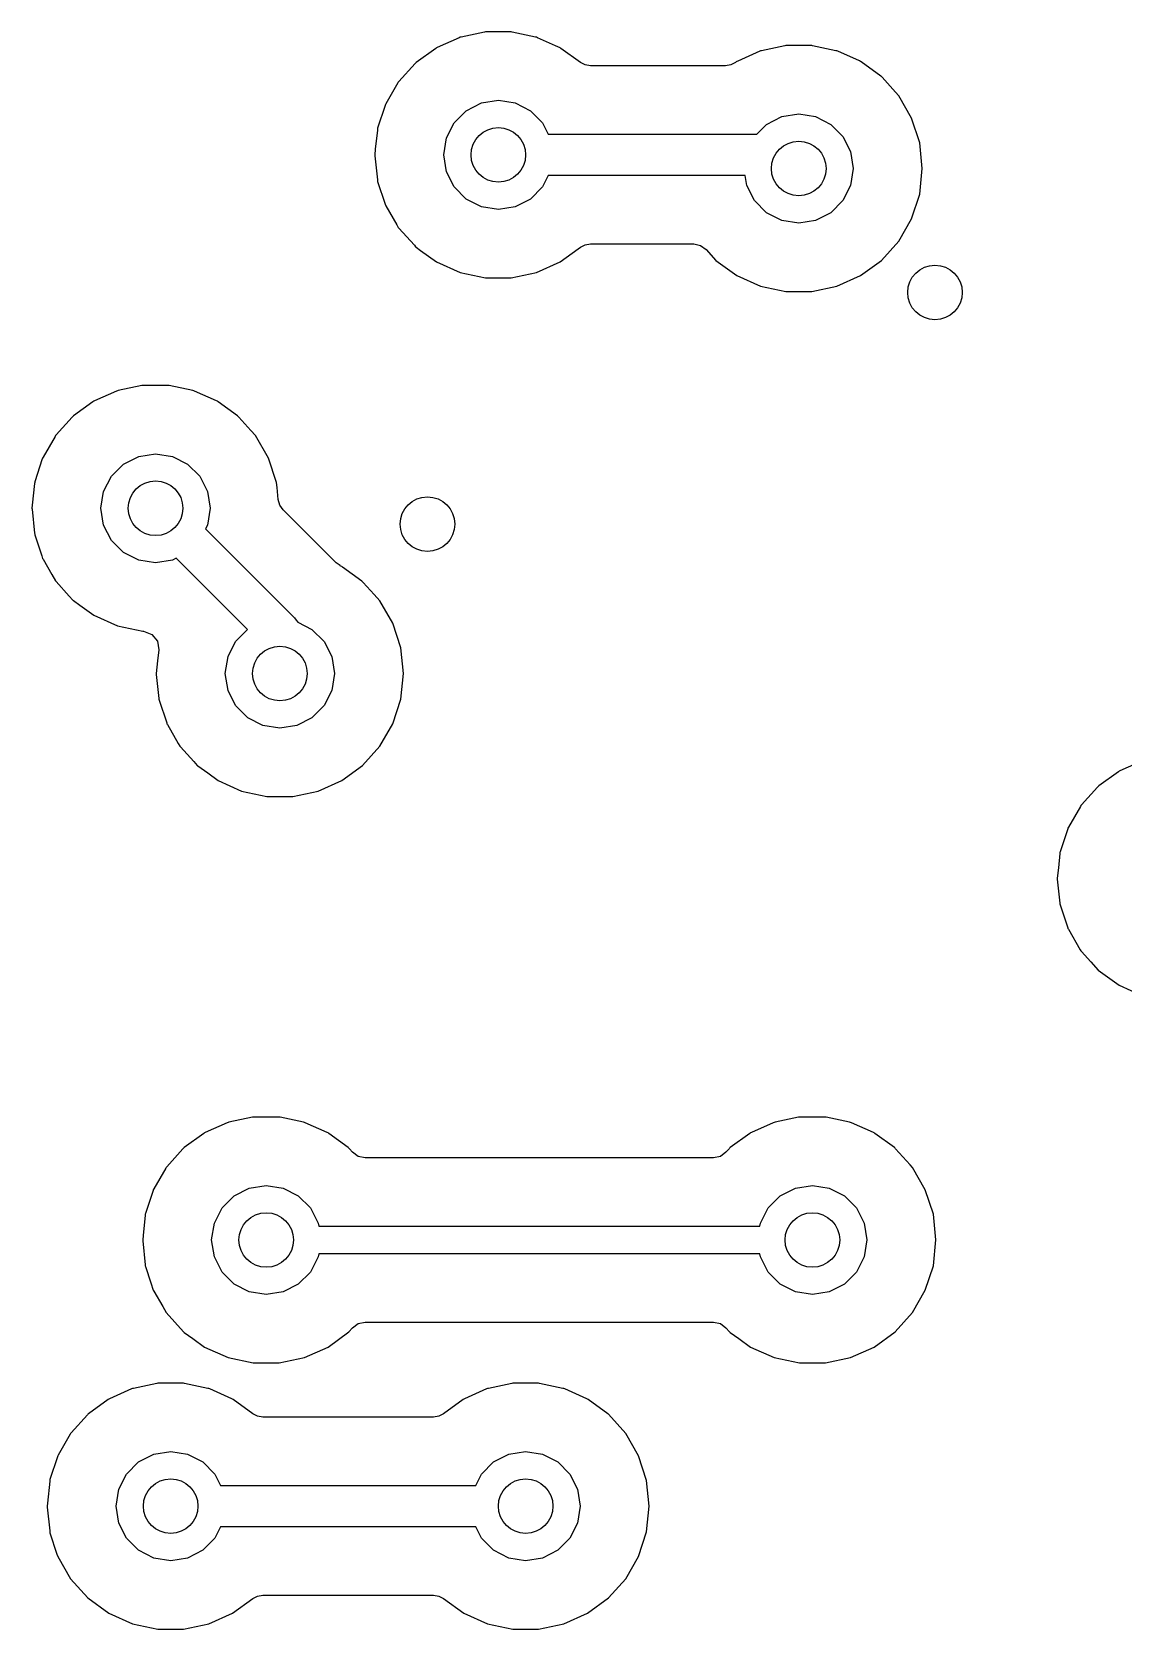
# Model space of a CAD drawing. Extents: x 98 to 198, y -146.7 to -46.7.
# Drawn here: x 126.28 to 134.28, y -95.6 to -83.9 of the extents above; entities that cross this region are included whole.
import ezdxf

# ---------------------------------------------------------------- set-up
doc = ezdxf.new("R2010")
doc.units = 0
doc.layers.add('BLACK', color=7, linetype='CONTINUOUS')

msp = doc.modelspace()

# ---------------------------------------------------------------- linework, layer by layer
at = {"layer": 'BLACK', "linetype": 'CONTINUOUS'}
for p, q in [((129.414, -83.9415), (129.253, -84.0132)), ((129.42, -83.9389), (129.414, -83.9415)), ((129.414, -83.9415), (129.414, -83.9415)), ((129.427, -83.9375), (129.42, -83.9389)), ((129.599, -83.9009), (129.427, -83.9375)), ((129.427, -83.9375), (129.427, -83.9375)), ((129.605, -83.8995), (129.599, -83.9009)), ((129.599, -83.9009), (129.599, -83.9009)), ((129.795, -83.8995), (129.605, -83.8995)), ((129.801, -83.9009), (129.795, -83.8995)), ((129.973, -83.9375), (129.801, -83.9009)), ((129.801, -83.9009), (129.801, -83.9009)), ((129.98, -83.9389), (129.973, -83.9375)), ((129.973, -83.9375), (129.973, -83.9375)), ((129.986, -83.9415), (129.98, -83.9389)), ((130.119, -84.0009), (129.986, -83.9415)), ((129.986, -83.9415), (129.986, -83.9415)), ((130.153, -84.0158), (130.119, -84.0009)), ((131.799, -84.0009), (131.627, -84.0375)), ((131.805, -83.9995), (131.799, -84.0009)), ((131.799, -84.0009), (131.799, -84.0009)), ((131.995, -83.9995), (131.805, -83.9995)), ((132.001, -84.0009), (131.995, -83.9995)), ((132.173, -84.0375), (132.001, -84.0009)), ((132.001, -84.0009), (132.001, -84.0009)), ((129.094, -84.1271), (129.09, -84.1319)), ((129.099, -84.1233), (129.094, -84.1271)), ((129.242, -84.0197), (129.099, -84.1233)), ((129.099, -84.1233), (129.099, -84.1233)), ((129.247, -84.0158), (129.242, -84.0197)), ((129.242, -84.0197), (129.242, -84.0197)), ((129.253, -84.0132), (129.247, -84.0158)), ((129.253, -84.0132), (129.253, -84.0132)), ((130.158, -84.0197), (130.153, -84.0158)), ((130.301, -84.1234), (130.158, -84.0197)), ((130.158, -84.0197), (130.158, -84.0197)), ((130.335, -84.141), (130.301, -84.1234)), ((131.437, -84.1234), (131.402, -84.141)), ((131.442, -84.1197), (131.437, -84.1234)), ((131.447, -84.1158), (131.442, -84.1197)), ((131.442, -84.1197), (131.442, -84.1197)), ((131.453, -84.1132), (131.447, -84.1158)), ((131.614, -84.0415), (131.453, -84.1132)), ((131.453, -84.1132), (131.453, -84.1132)), ((131.62, -84.0389), (131.614, -84.0415)), ((131.614, -84.0415), (131.614, -84.0415)), ((131.627, -84.0375), (131.62, -84.0389)), ((131.627, -84.0375), (131.627, -84.0375)), ((132.18, -84.0389), (132.173, -84.0375)), ((132.173, -84.0375), (132.173, -84.0375)), ((132.186, -84.0415), (132.18, -84.0389)), ((132.344, -84.1118), (132.186, -84.0415)), ((132.186, -84.0415), (132.186, -84.0415)), ((132.353, -84.1158), (132.344, -84.1118)), ((132.358, -84.1197), (132.353, -84.1158)), ((132.501, -84.2233), (132.358, -84.1197)), ((132.358, -84.1197), (132.358, -84.1197)), ((129.09, -84.1319), (128.972, -84.263)), ((129.09, -84.1319), (129.09, -84.1319)), ((130.374, -84.1471), (130.335, -84.141)), ((131.364, -84.1471), (130.374, -84.1471)), ((131.402, -84.141), (131.364, -84.1471)), ((132.506, -84.2271), (132.501, -84.2233)), ((132.501, -84.2233), (132.501, -84.2233)), ((132.51, -84.2319), (132.506, -84.2271)), ((132.609, -84.3417), (132.51, -84.2319)), ((132.51, -84.2319), (132.51, -84.2319)), ((128.964, -84.2734), (128.876, -84.4261)), ((128.967, -84.2678), (128.964, -84.2734)), ((128.964, -84.2734), (128.964, -84.2734)), ((128.972, -84.263), (128.967, -84.2678)), ((128.972, -84.263), (128.972, -84.263)), ((132.633, -84.3678), (132.609, -84.3417)), ((128.871, -84.4379), (128.816, -84.6056)), ((128.873, -84.4317), (128.871, -84.4379)), ((128.871, -84.4379), (128.871, -84.4379)), ((128.876, -84.4261), (128.873, -84.4317)), ((128.876, -84.4261), (128.876, -84.4261)), ((129.376, -84.5649), (129.465, -84.4764)), ((129.465, -84.4764), (129.576, -84.4196)), ((129.576, -84.4196), (129.7, -84.4)), ((129.7, -84.4), (129.824, -84.4196)), ((129.824, -84.4196), (129.935, -84.4764)), ((129.935, -84.4764), (130.024, -84.5649)), ((132.727, -84.5317), (132.633, -84.3678)), ((129.32, -84.6764), (129.376, -84.5649)), ((130.024, -84.5649), (130.066, -84.6476)), ((131.594, -84.6476), (131.665, -84.5764)), ((131.665, -84.5764), (131.776, -84.5196)), ((131.776, -84.5196), (131.9, -84.5)), ((131.9, -84.5), (132.024, -84.5196)), ((132.024, -84.5196), (132.135, -84.5764)), ((132.135, -84.5764), (132.224, -84.6649)), ((132.786, -84.7117), (132.727, -84.5317)), ((128.814, -84.6182), (128.799, -84.7583)), ((128.816, -84.6056), (128.814, -84.6117)), ((128.814, -84.6117), (128.814, -84.6182)), ((128.814, -84.6182), (128.814, -84.6182)), ((128.816, -84.6056), (128.816, -84.6056)), ((129.3, -84.8), (129.32, -84.6764)), ((130.066, -84.6476), (131.594, -84.6476)), ((132.224, -84.6649), (132.28, -84.7764)), ((132.805, -84.9), (132.786, -84.7117)), ((128.799, -84.7583), (128.795, -84.8)), ((128.795, -84.8), (128.795, -84.8065)), ((128.795, -84.8065), (128.814, -84.9818)), ((129.32, -84.9236), (129.3, -84.8)), ((132.28, -84.7764), (132.3, -84.9)), ((129.376, -85.0351), (129.32, -84.9236)), ((132.3, -84.9), (132.28, -85.0236)), ((132.786, -85.0883), (132.805, -84.9)), ((128.814, -84.9818), (128.814, -84.9818)), ((128.814, -84.9818), (128.814, -84.9883)), ((128.814, -84.9883), (128.816, -84.9944)), ((128.816, -84.9944), (128.816, -84.9944)), ((128.816, -84.9944), (128.871, -85.1621)), ((129.465, -85.1236), (129.376, -85.0351)), ((130.024, -85.0351), (129.935, -85.1236)), ((130.066, -84.9524), (130.024, -85.0351)), ((131.508, -84.9524), (130.066, -84.9524)), ((131.52, -85.0236), (131.508, -84.9524)), ((131.576, -85.1351), (131.52, -85.0236)), ((132.28, -85.0236), (132.224, -85.1351)), ((128.871, -85.1621), (128.873, -85.1683)), ((128.873, -85.1683), (128.876, -85.1739)), ((128.876, -85.1739), (128.876, -85.1739)), ((128.876, -85.1739), (128.956, -85.3117)), ((129.576, -85.1804), (129.465, -85.1236)), ((129.7, -85.2), (129.576, -85.1804)), ((129.824, -85.1804), (129.7, -85.2)), ((129.935, -85.1236), (129.824, -85.1804)), ((131.665, -85.2236), (131.576, -85.1351)), ((132.224, -85.1351), (132.135, -85.2236)), ((132.727, -85.2683), (132.786, -85.0883)), ((131.776, -85.2804), (131.665, -85.2236)), ((131.9, -85.3), (131.776, -85.2804)), ((132.024, -85.2804), (131.9, -85.3)), ((132.135, -85.2236), (132.024, -85.2804)), ((132.633, -85.4322), (132.727, -85.2683)), ((128.956, -85.3117), (128.967, -85.3322)), ((128.967, -85.3322), (128.972, -85.337)), ((128.972, -85.337), (128.972, -85.337)), ((128.972, -85.337), (129.085, -85.4625)), ((129.085, -85.4625), (129.094, -85.4729)), ((129.094, -85.4729), (129.099, -85.4767)), ((129.099, -85.4767), (129.099, -85.4767)), ((129.099, -85.4767), (129.131, -85.5)), ((129.131, -85.5), (129.247, -85.5842)), ((130.153, -85.5842), (130.285, -85.4883)), ((130.285, -85.4883), (130.301, -85.4766)), ((130.301, -85.4766), (130.335, -85.459)), ((130.335, -85.459), (130.374, -85.4529)), ((130.374, -85.4529), (131.131, -85.4529)), ((131.131, -85.4529), (131.181, -85.4636)), ((131.181, -85.4636), (131.223, -85.4939)), ((131.223, -85.4939), (131.294, -85.5729)), ((132.506, -85.5729), (132.633, -85.4322)), ((129.247, -85.5842), (129.42, -85.6611)), ((129.98, -85.6611), (130.153, -85.5842)), ((131.294, -85.5729), (131.447, -85.6842)), ((132.353, -85.6842), (132.506, -85.5729)), ((129.42, -85.6611), (129.605, -85.7005)), ((129.605, -85.7005), (129.788, -85.7005)), ((129.788, -85.7005), (129.795, -85.7005)), ((129.795, -85.7005), (129.98, -85.6611)), ((131.447, -85.6842), (131.62, -85.7611)), ((131.62, -85.7611), (131.805, -85.8005)), ((131.995, -85.8005), (132.18, -85.7611)), ((132.18, -85.7611), (132.353, -85.6842)), ((131.805, -85.8005), (131.988, -85.8005)), ((131.988, -85.8005), (131.995, -85.8005)), ((126.904, -86.5309), (126.743, -86.6026)), ((126.91, -86.5282), (126.904, -86.5309)), ((126.904, -86.5309), (126.904, -86.5309)), ((126.916, -86.5269), (126.91, -86.5282)), ((127.088, -86.4902), (126.916, -86.5269)), ((126.916, -86.5269), (126.916, -86.5269)), ((127.095, -86.4889), (127.088, -86.4902)), ((127.088, -86.4902), (127.088, -86.4902)), ((127.284, -86.4889), (127.095, -86.4889)), ((127.29, -86.4902), (127.284, -86.4889)), ((127.463, -86.5269), (127.29, -86.4902)), ((127.29, -86.4902), (127.29, -86.4902)), ((127.469, -86.5282), (127.463, -86.5269)), ((127.463, -86.5269), (127.463, -86.5269)), ((127.475, -86.5309), (127.469, -86.5282)), ((127.636, -86.6026), (127.475, -86.5309)), ((127.475, -86.5309), (127.475, -86.5309)), ((126.731, -86.609), (126.589, -86.7126)), ((126.737, -86.6052), (126.731, -86.609)), ((126.731, -86.609), (126.731, -86.609)), ((126.743, -86.6026), (126.737, -86.6052)), ((126.743, -86.6026), (126.743, -86.6026)), ((127.642, -86.6052), (127.636, -86.6026)), ((127.647, -86.609), (127.642, -86.6052)), ((127.79, -86.7126), (127.647, -86.609)), ((127.647, -86.609), (127.647, -86.609)), ((126.579, -86.7213), (126.461, -86.8523)), ((126.583, -86.7165), (126.579, -86.7213)), ((126.579, -86.7213), (126.579, -86.7213)), ((126.589, -86.7126), (126.583, -86.7165)), ((126.589, -86.7126), (126.589, -86.7126)), ((127.795, -86.7165), (127.79, -86.7126)), ((127.79, -86.7126), (127.79, -86.7126)), ((127.8, -86.7213), (127.795, -86.7165)), ((127.888, -86.8197), (127.8, -86.7213)), ((127.8, -86.7213), (127.8, -86.7213)), ((127.922, -86.8571), (127.888, -86.8197)), ((126.454, -86.8628), (126.365, -87.0154)), ((126.457, -86.8571), (126.454, -86.8628)), ((126.454, -86.8628), (126.454, -86.8628)), ((126.461, -86.8523), (126.457, -86.8571)), ((126.461, -86.8523), (126.461, -86.8523)), ((128.017, -87.0211), (127.922, -86.8571)), ((126.36, -87.0272), (126.306, -87.1949)), ((126.362, -87.0211), (126.36, -87.0272)), ((126.36, -87.0272), (126.36, -87.0272)), ((126.365, -87.0154), (126.362, -87.0211)), ((126.365, -87.0154), (126.365, -87.0154)), ((126.954, -87.0657), (127.066, -87.0089)), ((127.066, -87.0089), (127.189, -86.9894)), ((127.189, -86.9894), (127.313, -87.0089)), ((127.313, -87.0089), (127.424, -87.0657)), ((128.075, -87.2011), (128.017, -87.0211)), ((126.809, -87.2657), (126.866, -87.1542)), ((126.866, -87.1542), (126.954, -87.0657)), ((127.424, -87.0657), (127.513, -87.1542)), ((127.513, -87.1542), (127.57, -87.2657)), ((126.303, -87.2076), (126.286, -87.3661)), ((126.304, -87.2011), (126.303, -87.2075)), ((126.303, -87.2075), (126.303, -87.2076)), ((126.306, -87.1949), (126.304, -87.2011)), ((126.306, -87.1949), (126.306, -87.1949)), ((126.789, -87.3894), (126.809, -87.2657)), ((127.57, -87.2657), (127.589, -87.3894)), ((128.079, -87.2379), (128.075, -87.2011)), ((128.088, -87.3257), (128.079, -87.2379)), ((126.286, -87.3661), (126.284, -87.3894)), ((126.284, -87.3894), (126.285, -87.3958)), ((126.285, -87.3958), (126.303, -87.5711)), ((126.809, -87.513), (126.789, -87.3894)), ((127.589, -87.3894), (127.57, -87.513)), ((128.1, -87.3661), (128.088, -87.3257)), ((128.124, -87.4004), (128.1, -87.3661)), ((128.512, -87.7887), (128.124, -87.4004)), ((126.866, -87.6245), (126.809, -87.513)), ((127.57, -87.513), (127.556, -87.5403)), ((126.303, -87.5711), (126.303, -87.5712)), ((126.303, -87.5712), (126.304, -87.5776)), ((126.304, -87.5776), (126.306, -87.5838)), ((126.306, -87.5838), (126.306, -87.5838)), ((126.306, -87.5838), (126.356, -87.7375)), ((126.954, -87.713), (126.866, -87.6245)), ((127.556, -87.5403), (128.208, -88.1922)), ((126.356, -87.7375), (126.362, -87.7576)), ((127.066, -87.7698), (126.954, -87.713)), ((127.34, -87.7558), (127.313, -87.7698)), ((127.863, -88.2784), (127.34, -87.7558)), ((126.362, -87.7576), (126.365, -87.7633)), ((126.365, -87.7633), (126.365, -87.7633)), ((126.365, -87.7633), (126.429, -87.8739)), ((126.429, -87.8739), (126.457, -87.9216)), ((127.189, -87.7894), (127.066, -87.7698)), ((127.313, -87.7698), (127.189, -87.7894)), ((128.542, -87.8091), (128.512, -87.7887)), ((128.541, -87.81), (128.542, -87.8091)), ((128.547, -87.8132), (128.541, -87.81)), ((128.553, -87.8158), (128.547, -87.8132)), ((128.558, -87.8197), (128.553, -87.8158)), ((128.701, -87.9233), (128.558, -87.8197)), ((128.558, -87.8197), (128.558, -87.8197)), ((126.457, -87.9216), (126.461, -87.9264)), ((126.461, -87.9264), (126.461, -87.9264)), ((126.461, -87.9264), (126.556, -88.0322)), ((128.706, -87.9271), (128.701, -87.9233)), ((128.701, -87.9233), (128.701, -87.9233)), ((128.71, -87.9319), (128.706, -87.9271)), ((128.79, -88.0201), (128.71, -87.9319)), ((128.71, -87.9319), (128.71, -87.9319)), ((126.556, -88.0322), (126.583, -88.0622)), ((126.583, -88.0622), (126.589, -88.0661)), ((126.589, -88.0661), (126.589, -88.0661)), ((126.589, -88.0661), (126.635, -88.0995)), ((126.635, -88.0995), (126.737, -88.1735)), ((128.833, -88.0678), (128.79, -88.0201)), ((128.927, -88.2317), (128.833, -88.0678)), ((126.737, -88.1735), (126.91, -88.2505)), ((128.208, -88.1922), (128.218, -88.2096)), ((128.218, -88.2096), (128.232, -88.2238)), ((128.232, -88.2238), (128.232, -88.2239)), ((128.232, -88.2239), (128.335, -88.2764)), ((126.91, -88.2505), (127.095, -88.2899)), ((127.095, -88.2899), (127.101, -88.2899)), ((127.101, -88.2899), (127.102, -88.29)), ((127.102, -88.29), (127.162, -88.313)), ((127.162, -88.313), (127.203, -88.3629)), ((127.776, -88.3649), (127.863, -88.2784)), ((128.335, -88.2764), (128.424, -88.3649)), ((128.986, -88.4117), (128.927, -88.2317)), ((127.203, -88.3629), (127.213, -88.4263)), ((127.213, -88.4263), (127.204, -88.5065)), ((127.72, -88.4764), (127.776, -88.3649)), ((128.424, -88.3649), (128.48, -88.4764)), ((129.005, -88.6), (128.986, -88.4117)), ((127.204, -88.5065), (127.195, -88.6)), ((127.7, -88.6), (127.72, -88.4764)), ((128.48, -88.4764), (128.5, -88.6)), ((127.195, -88.6), (127.195, -88.6065)), ((127.195, -88.6065), (127.214, -88.7818)), ((127.72, -88.7236), (127.7, -88.6)), ((128.5, -88.6), (128.48, -88.7236)), ((128.986, -88.7883), (129.005, -88.6)), ((127.214, -88.7818), (127.214, -88.7818)), ((127.214, -88.7818), (127.214, -88.7883)), ((127.214, -88.7883), (127.216, -88.7944)), ((127.216, -88.7944), (127.216, -88.7944)), ((127.216, -88.7944), (127.271, -88.9621)), ((127.776, -88.8351), (127.72, -88.7236)), ((128.48, -88.7236), (128.424, -88.8351)), ((128.927, -88.9683), (128.986, -88.7883)), ((127.865, -88.9236), (127.776, -88.8351)), ((127.976, -88.9804), (127.865, -88.9236)), ((128.335, -88.9236), (128.224, -88.9804)), ((128.424, -88.8351), (128.335, -88.9236)), ((127.271, -88.9621), (127.273, -88.9683)), ((127.273, -88.9683), (127.276, -88.9739)), ((127.276, -88.9739), (127.276, -88.9739)), ((127.276, -88.9739), (127.356, -89.1128)), ((128.1, -89), (127.976, -88.9804)), ((128.224, -88.9804), (128.1, -89)), ((128.833, -89.1322), (128.927, -88.9683)), ((127.356, -89.1128), (127.367, -89.1322)), ((127.367, -89.1322), (127.372, -89.137)), ((127.372, -89.137), (127.372, -89.137)), ((127.372, -89.137), (127.469, -89.2451)), ((128.706, -89.2729), (128.833, -89.1322)), ((127.469, -89.2451), (127.494, -89.2729)), ((127.494, -89.2729), (127.499, -89.2767)), ((127.499, -89.2767), (127.499, -89.2767)), ((127.499, -89.2767), (127.571, -89.3285)), ((128.553, -89.3842), (128.706, -89.2729)), ((134.413, -89.2415), (134.252, -89.3132)), ((127.571, -89.3285), (127.647, -89.3842)), ((127.647, -89.3842), (127.82, -89.4611)), ((128.38, -89.4611), (128.553, -89.3842)), ((134.241, -89.3197), (134.098, -89.4233)), ((134.246, -89.3158), (134.241, -89.3197)), ((134.241, -89.3197), (134.241, -89.3197)), ((134.252, -89.3132), (134.246, -89.3158)), ((134.252, -89.3132), (134.252, -89.3132)), ((127.82, -89.4611), (128.005, -89.5005)), ((128.005, -89.5005), (128.188, -89.5005)), ((128.188, -89.5005), (128.195, -89.5005)), ((128.195, -89.5005), (128.38, -89.4611)), ((134.089, -89.4319), (133.971, -89.563)), ((134.093, -89.4271), (134.089, -89.4319)), ((134.089, -89.4319), (134.089, -89.4319)), ((134.098, -89.4233), (134.093, -89.4271)), ((134.098, -89.4233), (134.098, -89.4233)), ((133.963, -89.5734), (133.875, -89.7261)), ((133.966, -89.5678), (133.963, -89.5734)), ((133.963, -89.5734), (133.963, -89.5734)), ((133.971, -89.563), (133.966, -89.5678)), ((133.971, -89.563), (133.971, -89.563)), ((133.87, -89.7379), (133.815, -89.9056)), ((133.872, -89.7317), (133.87, -89.7379)), ((133.87, -89.7379), (133.87, -89.7379)), ((133.875, -89.7261), (133.872, -89.7317)), ((133.875, -89.7261), (133.875, -89.7261)), ((133.813, -89.9182), (133.802, -90.0228)), ((133.815, -89.9056), (133.813, -89.9117)), ((133.813, -89.9117), (133.813, -89.9182)), ((133.813, -89.9182), (133.813, -89.9182)), ((133.815, -89.9056), (133.815, -89.9056)), ((133.802, -90.0228), (133.793, -90.1)), ((133.793, -90.1), (133.794, -90.1065)), ((133.794, -90.1065), (133.813, -90.2818)), ((133.813, -90.2818), (133.813, -90.2818)), ((133.813, -90.2818), (133.813, -90.2883)), ((133.813, -90.2883), (133.815, -90.2944)), ((133.815, -90.2944), (133.815, -90.2944)), ((133.815, -90.2944), (133.87, -90.4621)), ((133.87, -90.4621), (133.872, -90.4683)), ((133.872, -90.4683), (133.875, -90.4739)), ((133.875, -90.4739), (133.875, -90.4739)), ((133.875, -90.4739), (133.962, -90.624)), ((133.962, -90.624), (133.966, -90.6322)), ((133.966, -90.6322), (133.971, -90.637)), ((133.971, -90.637), (133.971, -90.637)), ((133.971, -90.637), (134.039, -90.7128)), ((134.039, -90.7128), (134.093, -90.7729)), ((134.093, -90.7729), (134.246, -90.8842)), ((134.246, -90.8842), (134.419, -90.9611)), ((127.899, -91.8509), (127.727, -91.8875)), ((127.905, -91.8495), (127.899, -91.8509)), ((127.899, -91.8509), (127.899, -91.8509)), ((128.095, -91.8495), (127.905, -91.8495)), ((128.101, -91.8509), (128.095, -91.8495)), ((128.273, -91.8875), (128.101, -91.8509)), ((128.101, -91.8509), (128.101, -91.8509)), ((131.899, -91.8509), (131.727, -91.8875)), ((131.905, -91.8495), (131.899, -91.8509)), ((131.899, -91.8509), (131.899, -91.8509)), ((132.095, -91.8495), (131.905, -91.8495)), ((132.101, -91.8509), (132.095, -91.8495)), ((132.273, -91.8875), (132.101, -91.8509)), ((132.101, -91.8509), (132.101, -91.8509)), ((127.542, -91.9697), (127.399, -92.0733)), ((127.547, -91.9658), (127.542, -91.9697)), ((127.542, -91.9697), (127.542, -91.9697)), ((127.553, -91.9632), (127.547, -91.9658)), ((127.714, -91.8915), (127.553, -91.9632)), ((127.553, -91.9632), (127.553, -91.9632)), ((127.72, -91.8889), (127.714, -91.8915)), ((127.714, -91.8915), (127.714, -91.8915)), ((127.727, -91.8875), (127.72, -91.8889)), ((127.727, -91.8875), (127.727, -91.8875)), ((128.28, -91.8889), (128.273, -91.8875)), ((128.273, -91.8875), (128.273, -91.8875)), ((128.286, -91.8915), (128.28, -91.8889)), ((128.447, -91.9632), (128.286, -91.8915)), ((128.286, -91.8915), (128.286, -91.8915)), ((128.453, -91.9658), (128.447, -91.9632)), ((128.458, -91.9697), (128.453, -91.9658)), ((128.601, -92.0733), (128.458, -91.9697)), ((128.458, -91.9697), (128.458, -91.9697)), ((131.542, -91.9697), (131.399, -92.0733)), ((131.547, -91.9658), (131.542, -91.9697)), ((131.542, -91.9697), (131.542, -91.9697)), ((131.553, -91.9632), (131.547, -91.9658)), ((131.714, -91.8915), (131.553, -91.9632)), ((131.553, -91.9632), (131.553, -91.9632)), ((131.72, -91.8889), (131.714, -91.8915)), ((131.714, -91.8915), (131.714, -91.8915)), ((131.727, -91.8875), (131.72, -91.8889)), ((131.727, -91.8875), (131.727, -91.8875)), ((132.28, -91.8889), (132.273, -91.8875)), ((132.273, -91.8875), (132.273, -91.8875)), ((132.286, -91.8915), (132.28, -91.8889)), ((132.447, -91.9632), (132.286, -91.8915)), ((132.286, -91.8915), (132.286, -91.8915)), ((132.453, -91.9658), (132.447, -91.9632)), ((132.458, -91.9697), (132.453, -91.9658)), ((132.601, -92.0733), (132.458, -91.9697)), ((132.458, -91.9697), (132.458, -91.9697)), ((127.39, -92.0819), (127.272, -92.213)), ((127.394, -92.0771), (127.39, -92.0819)), ((127.39, -92.0819), (127.39, -92.0819)), ((127.399, -92.0733), (127.394, -92.0771)), ((127.399, -92.0733), (127.399, -92.0733)), ((128.606, -92.0771), (128.601, -92.0733)), ((128.601, -92.0733), (128.601, -92.0733)), ((128.61, -92.0819), (128.606, -92.0771)), ((128.633, -92.1069), (128.61, -92.0819)), ((128.61, -92.0819), (128.61, -92.0819)), ((131.39, -92.0819), (131.367, -92.1069)), ((131.394, -92.0771), (131.39, -92.0819)), ((131.39, -92.0819), (131.39, -92.0819)), ((131.399, -92.0733), (131.394, -92.0771)), ((131.399, -92.0733), (131.399, -92.0733)), ((132.606, -92.0771), (132.601, -92.0733)), ((132.601, -92.0733), (132.601, -92.0733)), ((132.61, -92.0819), (132.606, -92.0771)), ((132.717, -92.2005), (132.61, -92.0819)), ((132.61, -92.0819), (132.61, -92.0819)), ((128.674, -92.1372), (128.633, -92.1069)), ((128.725, -92.1479), (128.674, -92.1372)), ((131.275, -92.1479), (128.725, -92.1479)), ((131.326, -92.1372), (131.275, -92.1479)), ((131.367, -92.1069), (131.326, -92.1372)), ((132.733, -92.2178), (132.717, -92.2005)), ((127.264, -92.2234), (127.176, -92.3761)), ((127.267, -92.2178), (127.264, -92.2234)), ((127.264, -92.2234), (127.264, -92.2234)), ((127.272, -92.213), (127.267, -92.2178)), ((127.272, -92.213), (127.272, -92.213)), ((132.827, -92.3817), (132.733, -92.2178)), ((127.171, -92.3879), (127.116, -92.5556)), ((127.173, -92.3817), (127.171, -92.3879)), ((127.171, -92.3879), (127.171, -92.3879)), ((127.176, -92.3761), (127.173, -92.3817)), ((127.176, -92.3761), (127.176, -92.3761)), ((127.676, -92.5149), (127.765, -92.4264)), ((127.765, -92.4264), (127.876, -92.3696)), ((127.876, -92.3696), (128, -92.35)), ((128, -92.35), (128.124, -92.3696)), ((128.124, -92.3696), (128.235, -92.4264)), ((128.235, -92.4264), (128.324, -92.5149)), ((131.676, -92.5149), (131.765, -92.4264)), ((131.765, -92.4264), (131.876, -92.3696)), ((131.876, -92.3696), (132, -92.35)), ((132, -92.35), (132.124, -92.3696)), ((132.124, -92.3696), (132.235, -92.4264)), ((132.235, -92.4264), (132.324, -92.5149)), ((132.886, -92.5617), (132.827, -92.3817)), ((127.62, -92.6264), (127.676, -92.5149)), ((128.324, -92.5149), (128.38, -92.6264)), ((131.62, -92.6264), (131.676, -92.5149)), ((132.324, -92.5149), (132.38, -92.6264)), ((127.114, -92.5682), (127.098, -92.7172)), ((127.116, -92.5556), (127.114, -92.5617)), ((127.114, -92.5617), (127.114, -92.5682)), ((127.114, -92.5682), (127.114, -92.5682)), ((127.116, -92.5556), (127.116, -92.5556)), ((127.6, -92.75), (127.62, -92.6264)), ((128.38, -92.6264), (128.384, -92.6484)), ((128.384, -92.6484), (131.616, -92.6484)), ((131.616, -92.6484), (131.62, -92.6264)), ((132.38, -92.6264), (132.4, -92.75)), ((132.905, -92.75), (132.886, -92.5617)), ((127.098, -92.7172), (127.095, -92.75)), ((127.095, -92.75), (127.095, -92.7565)), ((127.095, -92.7565), (127.114, -92.9318)), ((127.62, -92.8736), (127.6, -92.75)), ((132.4, -92.75), (132.38, -92.8736)), ((132.886, -92.9383), (132.905, -92.75)), ((127.676, -92.9851), (127.62, -92.8736)), ((128.38, -92.8736), (128.324, -92.9851)), ((128.384, -92.8516), (128.38, -92.8736)), ((131.616, -92.8516), (128.384, -92.8516)), ((131.62, -92.8736), (131.616, -92.8516)), ((131.676, -92.9851), (131.62, -92.8736)), ((132.38, -92.8736), (132.324, -92.9851)), ((127.114, -92.9318), (127.114, -92.9318)), ((127.114, -92.9318), (127.114, -92.9383)), ((127.114, -92.9383), (127.116, -92.9444)), ((127.116, -92.9444), (127.116, -92.9444)), ((127.116, -92.9444), (127.155, -93.063)), ((127.765, -93.0736), (127.676, -92.9851)), ((128.324, -92.9851), (128.235, -93.0736)), ((131.765, -93.0736), (131.676, -92.9851)), ((132.324, -92.9851), (132.235, -93.0736)), ((132.827, -93.1183), (132.886, -92.9383)), ((127.155, -93.063), (127.173, -93.1183)), ((127.173, -93.1183), (127.176, -93.1239)), ((127.176, -93.1239), (127.176, -93.1239)), ((127.176, -93.1239), (127.242, -93.2379)), ((127.876, -93.1304), (127.765, -93.0736)), ((128, -93.15), (127.876, -93.1304)), ((128.124, -93.1304), (128, -93.15)), ((128.235, -93.0736), (128.124, -93.1304)), ((131.876, -93.1304), (131.765, -93.0736)), ((132, -93.15), (131.876, -93.1304)), ((132.124, -93.1304), (132, -93.15)), ((132.235, -93.0736), (132.124, -93.1304)), ((132.733, -93.2822), (132.827, -93.1183)), ((127.242, -93.2379), (127.267, -93.2822)), ((127.267, -93.2822), (127.394, -93.4229)), ((128.633, -93.3931), (128.674, -93.3628)), ((128.674, -93.3628), (128.725, -93.3521)), ((128.725, -93.3521), (131.275, -93.3521)), ((131.275, -93.3521), (131.326, -93.3628)), ((131.326, -93.3628), (131.367, -93.3931)), ((132.606, -93.4229), (132.733, -93.2822)), ((127.394, -93.4229), (127.399, -93.4267)), ((127.399, -93.4267), (127.399, -93.4267)), ((127.399, -93.4267), (127.462, -93.4725)), ((127.462, -93.4725), (127.547, -93.5342)), ((128.453, -93.5342), (128.606, -93.4229)), ((128.606, -93.4229), (128.633, -93.3931)), ((131.367, -93.3931), (131.394, -93.4229)), ((131.394, -93.4229), (131.399, -93.4267)), ((131.399, -93.4267), (131.399, -93.4267)), ((131.399, -93.4267), (131.462, -93.4725)), ((131.462, -93.4725), (131.547, -93.5342)), ((132.453, -93.5342), (132.606, -93.4229)), ((127.547, -93.5342), (127.72, -93.6111)), ((128.28, -93.6111), (128.453, -93.5342)), ((131.547, -93.5342), (131.72, -93.6111)), ((132.28, -93.6111), (132.453, -93.5342)), ((127.72, -93.6111), (127.905, -93.6505)), ((127.905, -93.6505), (128.088, -93.6505)), ((128.088, -93.6505), (128.095, -93.6505)), ((128.095, -93.6505), (128.28, -93.6111)), ((131.72, -93.6111), (131.905, -93.6505)), ((131.905, -93.6505), (132.088, -93.6505)), ((132.088, -93.6505), (132.095, -93.6505)), ((132.095, -93.6505), (132.28, -93.6111)), ((127.014, -93.8415), (126.853, -93.9132)), ((127.02, -93.8389), (127.014, -93.8415)), ((127.014, -93.8415), (127.014, -93.8415)), ((127.027, -93.8375), (127.02, -93.8389)), ((127.199, -93.8009), (127.027, -93.8375)), ((127.027, -93.8375), (127.027, -93.8375)), ((127.205, -93.7995), (127.199, -93.8009)), ((127.199, -93.8009), (127.199, -93.8009)), ((127.395, -93.7995), (127.205, -93.7995)), ((127.401, -93.8009), (127.395, -93.7995)), ((127.573, -93.8375), (127.401, -93.8009)), ((127.401, -93.8009), (127.401, -93.8009)), ((127.58, -93.8389), (127.573, -93.8375)), ((127.573, -93.8375), (127.573, -93.8375)), ((127.586, -93.8415), (127.58, -93.8389)), ((127.747, -93.9132), (127.586, -93.8415)), ((127.586, -93.8415), (127.586, -93.8415)), ((129.614, -93.8415), (129.453, -93.9132)), ((129.62, -93.8389), (129.614, -93.8415)), ((129.614, -93.8415), (129.614, -93.8415)), ((129.627, -93.8375), (129.62, -93.8389)), ((129.799, -93.8009), (129.627, -93.8375)), ((129.627, -93.8375), (129.627, -93.8375)), ((129.805, -93.7995), (129.799, -93.8009)), ((129.799, -93.8009), (129.799, -93.8009)), ((129.995, -93.7995), (129.805, -93.7995)), ((130.001, -93.8009), (129.995, -93.7995)), ((130.173, -93.8375), (130.001, -93.8009)), ((130.001, -93.8009), (130.001, -93.8009)), ((130.18, -93.8389), (130.173, -93.8375)), ((130.173, -93.8375), (130.173, -93.8375)), ((130.186, -93.8415), (130.18, -93.8389)), ((130.347, -93.9132), (130.186, -93.8415)), ((130.186, -93.8415), (130.186, -93.8415)), ((126.842, -93.9197), (126.699, -94.0233)), ((126.847, -93.9158), (126.842, -93.9197)), ((126.842, -93.9197), (126.842, -93.9197)), ((126.853, -93.9132), (126.847, -93.9158)), ((126.853, -93.9132), (126.853, -93.9132)), ((127.753, -93.9158), (127.747, -93.9132)), ((127.758, -93.9197), (127.753, -93.9158)), ((127.901, -94.0234), (127.758, -93.9197)), ((127.758, -93.9197), (127.758, -93.9197)), ((129.442, -93.9197), (129.299, -94.0234)), ((129.447, -93.9158), (129.442, -93.9197)), ((129.442, -93.9197), (129.442, -93.9197)), ((129.453, -93.9132), (129.447, -93.9158)), ((129.453, -93.9132), (129.453, -93.9132)), ((130.353, -93.9158), (130.347, -93.9132)), ((130.358, -93.9197), (130.353, -93.9158)), ((130.501, -94.0233), (130.358, -93.9197)), ((130.358, -93.9197), (130.358, -93.9197)), ((126.69, -94.0319), (126.572, -94.163)), ((126.694, -94.0271), (126.69, -94.0319)), ((126.69, -94.0319), (126.69, -94.0319)), ((126.699, -94.0233), (126.694, -94.0271)), ((126.699, -94.0233), (126.699, -94.0233)), ((127.935, -94.041), (127.901, -94.0234)), ((127.974, -94.0471), (127.935, -94.041)), ((129.226, -94.0471), (127.974, -94.0471)), ((129.265, -94.041), (129.226, -94.0471)), ((129.299, -94.0234), (129.265, -94.041)), ((130.506, -94.0271), (130.501, -94.0233)), ((130.501, -94.0233), (130.501, -94.0233)), ((130.633, -94.1678), (130.506, -94.0271)), ((126.564, -94.1734), (126.476, -94.3261)), ((126.567, -94.1678), (126.564, -94.1734)), ((126.564, -94.1734), (126.564, -94.1734)), ((126.572, -94.163), (126.567, -94.1678)), ((126.572, -94.163), (126.572, -94.163)), ((130.727, -94.3317), (130.633, -94.1678)), ((127.176, -94.3196), (127.3, -94.3)), ((127.3, -94.3), (127.424, -94.3196)), ((129.776, -94.3196), (129.9, -94.3)), ((129.9, -94.3), (130.024, -94.3196)), ((126.471, -94.3379), (126.416, -94.5056)), ((126.473, -94.3317), (126.471, -94.3379)), ((126.471, -94.3379), (126.471, -94.3379)), ((126.476, -94.3261), (126.473, -94.3317)), ((126.476, -94.3261), (126.476, -94.3261)), ((126.976, -94.4649), (127.065, -94.3764)), ((127.065, -94.3764), (127.176, -94.3196)), ((127.424, -94.3196), (127.535, -94.3764)), ((127.535, -94.3764), (127.624, -94.4649)), ((129.576, -94.4649), (129.665, -94.3764)), ((129.665, -94.3764), (129.776, -94.3196)), ((130.024, -94.3196), (130.135, -94.3764)), ((130.135, -94.3764), (130.224, -94.4649)), ((130.786, -94.5117), (130.727, -94.3317)), ((126.414, -94.5182), (126.397, -94.6793)), ((126.416, -94.5056), (126.414, -94.5117)), ((126.414, -94.5117), (126.414, -94.5182)), ((126.414, -94.5182), (126.414, -94.5182)), ((126.416, -94.5056), (126.416, -94.5056)), ((126.92, -94.5764), (126.976, -94.4649)), ((127.624, -94.4649), (127.666, -94.5476)), ((129.534, -94.5476), (129.576, -94.4649)), ((130.224, -94.4649), (130.28, -94.5764)), ((130.805, -94.7), (130.786, -94.5117)), ((126.9, -94.7), (126.92, -94.5764)), ((127.666, -94.5476), (129.534, -94.5476)), ((130.28, -94.5764), (130.3, -94.7)), ((126.397, -94.6793), (126.395, -94.7)), ((126.395, -94.7), (126.395, -94.7065)), ((126.395, -94.7065), (126.414, -94.8818)), ((126.92, -94.8236), (126.9, -94.7)), ((130.3, -94.7), (130.28, -94.8236)), ((130.786, -94.8883), (130.805, -94.7)), ((126.414, -94.8818), (126.414, -94.8818)), ((126.414, -94.8818), (126.414, -94.8883)), ((126.414, -94.8883), (126.416, -94.8944)), ((126.416, -94.8944), (126.416, -94.8944)), ((126.416, -94.8944), (126.467, -95.0518)), ((126.976, -94.9351), (126.92, -94.8236)), ((127.666, -94.8524), (127.624, -94.9351)), ((129.534, -94.8524), (127.666, -94.8524)), ((129.576, -94.9351), (129.534, -94.8524)), ((130.28, -94.8236), (130.224, -94.9351)), ((130.727, -95.0683), (130.786, -94.8883)), ((127.065, -95.0236), (126.976, -94.9351)), ((127.624, -94.9351), (127.535, -95.0236)), ((129.665, -95.0236), (129.576, -94.9351)), ((130.224, -94.9351), (130.135, -95.0236)), ((126.467, -95.0518), (126.473, -95.0683)), ((126.473, -95.0683), (126.567, -95.2322)), ((127.176, -95.0804), (127.065, -95.0236)), ((127.3, -95.1), (127.176, -95.0804)), ((127.424, -95.0804), (127.3, -95.1)), ((127.535, -95.0236), (127.424, -95.0804)), ((129.776, -95.0804), (129.665, -95.0236)), ((129.9, -95.1), (129.776, -95.0804)), ((130.024, -95.0804), (129.9, -95.1)), ((130.135, -95.0236), (130.024, -95.0804)), ((130.633, -95.2322), (130.727, -95.0683)), ((126.567, -95.2322), (126.694, -95.3729)), ((130.506, -95.3729), (130.633, -95.2322)), ((127.901, -95.3766), (127.935, -95.359)), ((127.935, -95.359), (127.974, -95.3529)), ((127.974, -95.3529), (129.226, -95.3529)), ((129.226, -95.3529), (129.265, -95.359)), ((129.265, -95.359), (129.299, -95.3766)), ((126.694, -95.3729), (126.847, -95.4842)), ((127.753, -95.4842), (127.901, -95.3766)), ((129.299, -95.3766), (129.447, -95.4842)), ((130.353, -95.4842), (130.506, -95.3729)), ((126.847, -95.4842), (127.02, -95.5611)), ((127.02, -95.5611), (127.205, -95.6005)), ((127.395, -95.6005), (127.58, -95.5611)), ((127.58, -95.5611), (127.753, -95.4842)), ((129.447, -95.4842), (129.62, -95.5611)), ((129.62, -95.5611), (129.805, -95.6005)), ((129.995, -95.6005), (130.18, -95.5611)), ((130.18, -95.5611), (130.353, -95.4842)), ((127.205, -95.6005), (127.388, -95.6005)), ((127.388, -95.6005), (127.395, -95.6005)), ((129.805, -95.6005), (129.988, -95.6005)), ((129.988, -95.6005), (129.995, -95.6005))]:
    msp.add_line(p, q, dxfattribs=at)
at = {"layer": 'BLACK'}
for centre in [(129.7, -84.8), (131.9, -84.9), (132.898, -85.8082), (127.189, -87.3894), (129.181, -87.5051), (128.1, -88.6), (128, -92.75), (132, -92.75), (127.3, -94.7), (129.9, -94.7)]:
    msp.add_circle(centre, 0.2, dxfattribs=at)

doc.saveas('drawing.dxf')
